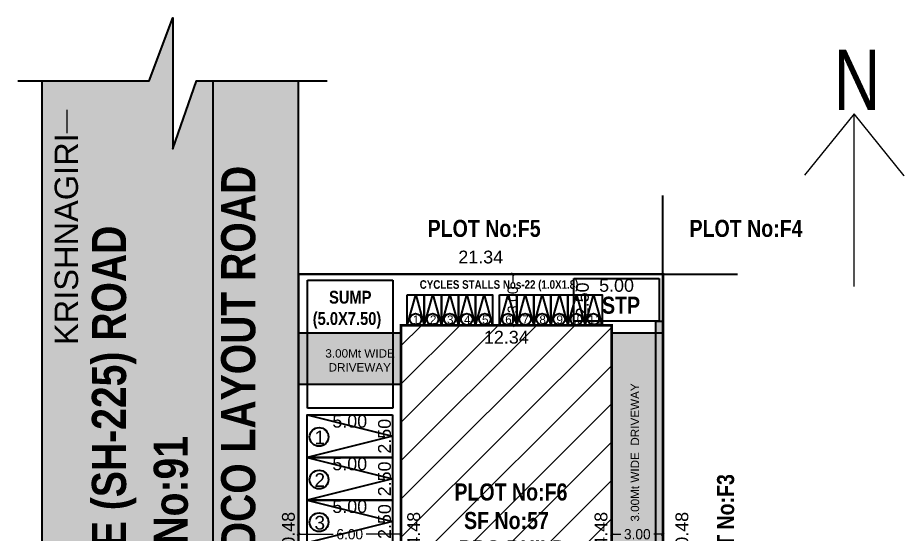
# Model space of a CAD drawing. Header units: metres. Extents: x -1559842 to -1559684, y 41615 to 41715.
# Drawn here: x -1559804.33 to -1559778.38, y 41662.63 to 41677.76 of the extents above; entities that cross this region are included whole.
import ezdxf
from ezdxf import colors
from ezdxf.entities.mleader import LeaderData, LeaderLine
from ezdxf.math import Vec2, Vec3

# ---------------------------------------------------------------- set-up
doc = ezdxf.new("R2010")
doc.units = ezdxf.units.M
doc.header["$LTSCALE"] = 750
doc.header["$MEASUREMENT"] = 0
doc.header["$PDMODE"] = 35
doc.header["$PDSIZE"] = 50
doc.linetypes.add('DASHED2', pattern=[0.375, 0.25, -0.125])
doc.layers.get('0').update_dxf_attribs({"lineweight": 5})
doc.layers.get('Defpoints').update_dxf_attribs({"lineweight": 0})
doc.layers.add('NORTH_DIRECTION', color=7, linetype='Continuous', lineweight=0)
doc.layers.add('wall', color=7, linetype='Continuous', lineweight=30)
doc.styles.get("Standard").update_dxf_attribs({"font": 'arial.ttf'})
doc.styles.add('sunahari', font='framd.ttf', dxfattribs={"height": 0.3})
doc.styles.add('USA TEXT', font='GOTHIC.TTF', dxfattribs={"width": 0.8})
doc.dimstyles.new('CIVIL Mt.', dxfattribs={"dimscale": 0, "dimtxt": 0.2, "dimasz": 0.15, "dimexe": 0.18, "dimexo": 0.0625, "dimgap": 0.1, "dimtad": 0, "dimzin": 0, "dimdsep": 46, "dimtxsty": 'sunahari', "dimblk": 'OBLIQUE', "dimcen": 0.09, "dimse1": 1, "dimse2": 1, "dimclrd": 253, "dimclrt": 4, "dimadec": 0, "dimazin": 0, "dimtfac": 1, "dimtofl": 0, "dimtmove": 1, "dimatfit": 3, "dimfxl": 0, "dimfrac": 2, "dimtolj": 1, "dimtzin": 0, "dimarcsym": 0})
doc.dimstyles.new('SITE PLAN FMB', dxfattribs={"dimtxt": 1, "dimasz": 0.1, "dimexe": 0.1, "dimexo": 0.1, "dimgap": 0.08, "dimtad": 0, "dimzin": 0, "dimdsep": 46, "dimtxsty": 'Standard', "dimblk": 'OBLIQUE', "dimcen": 0.09, "dimse1": 1, "dimse2": 1, "dimsd1": 1, "dimsd2": 1, "dimclrd": 253, "dimclrt": 4, "dimadec": 0, "dimazin": 0, "dimtfac": 1, "dimtofl": 0, "dimtmove": 1, "dimatfit": 3, "dimfxl": 0, "dimfrac": 2, "dimtolj": 1, "dimtzin": 0, "dimarcsym": 0})
pattern_1 = [(228.0127875, (223.0287289890015, 204.0053359666278), (-12.19200000095748, -13.71599999914907), [0.205032864, -20.298290183739]), (184.969741, (222.8915689890015, 203.8529359666278), (18.2879999927643, 1.524000086818753), [0.3518428319999997, -34.83242933611436]), (132.5104471, (222.5410489890015, 203.8224559666278), (15.24000000643649, -16.76399999414757), [0.248088912, -24.56083367646]), (267.273689, (221.9466889890015, 203.4414559666278), (1.524000003191834, 30.47999999983988), [0.3204027119999997, -31.71986245544279]), (292.83365418, (221.9314489890015, 203.1214159666278), (-7.620000000638043, 18.28799999973327), [0.3141802199999997, -31.10388464720638]), (357.2736889999999, (222.0533689890015, 202.8318559666278), (-30.47999999983988, 1.524000003191835), [0.3204027119999997, -31.71986245544279]), (37.69424047, (222.3734089890015, 202.8166159666278), (-19.81199999912153, -15.24000000114025), [0.4237161959999999, -41.9478691885482]), (72.25532837, (222.7086889890015, 203.0756959666278), (10.66800000286757, 33.52799999908731), [0.400031712, -39.603153961143]), (121.42956562, (222.8306089890015, 203.4566959666278), (-12.19200000172987, 19.81199999893561), [0.3214878, -31.82732741922721]), (175.2363583, (222.6629689890015, 203.7310159666278), (16.76399999975971, -1.524000002633553), [0.3670279679999997, -17.98436216999998]), (222.3974378, (222.2972089890015, 203.7614959666278), (-18.28799999941479, -16.76400000063839), [0.4746467520000003, -46.99006350730617]), (138.81407483, (223.4554489890015, 203.4262159666278), (-10.6679999993601, 9.144000000743508), [0.1620027239999999, -16.0383394946064]), (171.4692344, (223.3335289890015, 203.5328959666278), (19.81200000053379, -3.047999996542403), [0.308209188, -30.512783398224]), (225, (223.0287289890015, 203.5786159666278), (-2e-16, -1.524000000000143), [0.215525604, -1.9397358650568]), (203.19859051, (222.9220489890015, 203.7614959666278), (7.620000000207652, 3.047999999465596), [0.1160647919999999, -11.49037342133639]), (291.80140949, (222.8153689890015, 203.7157759666278), (-1.524000000318897, 4.571999999893722), [0.164139372, -8.042851794]), (30.96375653, (222.8763289890015, 203.5633759666278), (4.572000000111827, 3.047999999832673), [0.2665917959999997, -8.619778891745991]), (161.56505118, (223.1049289890015, 203.7005359666278), (3.048000000079548, -1.523999999840252), [0.192772284, -4.626538870096798]), (16.389540334, (221.9314489890015, 203.7157759666278), (15.24000000000009, 4.572000000000144), [0.2700528, -26.7352960035234]), (70.34617594, (222.1905289890015, 203.7919759666278), (-6.096000000557589, -16.76399999980224), [0.226559364, -22.42932940692]), (293.19859051, (223.1049289890015, 204.0053359666278), (-3.047999999467957, 7.62000000021317), [0.2321280599999999, -11.37431015333639]), (343.6104596700001, (223.1963689890015, 203.7919759666278), (-15.24000000031937, 4.571999998933714), [0.2700527999999998, -26.73529600352398]), (339.44395478, (221.9314489890015, 202.7708959666278), (-7.619999999999917, 3.048000000000125), [0.2604211199999997, -12.76064058786359]), (294.7751406, (222.1752889890015, 202.6794559666278), (-7.620000009070157, 16.76399999587635), [0.218203272, -21.602156028432]), (66.80140949, (223.1201689890015, 202.4813359666278), (3.047999999521377, 7.620000000191581), [0.23212806, -11.37431015333639]), (17.35402464, (223.2116089890015, 202.6946959666278), (-19.81199999960581, -6.096000001279478), [0.2554696440000001, -25.29142558812]), (69.44395478, (222.3734089890015, 202.4813359666278), (-3.048000000053076, -7.619999999978777), [0.13021056, -12.8908511478636]), (101.3099324739999, (223.0287289890015, 202.4813359666278), (-1.524000000000238, 6.096000000000223), [0.07770876, -7.693196978715598]), (165.963756532, (223.0134889890015, 202.5575359666278), (4.571999999999706, -1.523999999999918), [0.31418022, -5.9694327534414]), (186.00900596, (222.7086889890015, 202.6337359666278), (15.23999999991922, 1.524000000797609), [0.2911601999999997, -28.82481891800218]), (303.69006753, (222.8763289890015, 203.4262159666278), (-1.524000000211781, 3.047999999894222), [0.219794328, -5.275065815807999]), (353.15722659, (222.9982489890015, 203.2433359666278), (25.90800000015941, -3.047999998643636), [0.383734056, -37.9896054390186]), (60.9453959, (223.3792489890015, 203.1976159666278), (-6.096000000167813, -10.66799999990415), [0.156904944, -15.533635390866]), (90, (223.4554489890015, 203.3347759666278), (-1.523999999999999, 1.523999999999999), [0.09144, -1.432559999999999]), (120.25643716, (222.6782089890015, 202.6794559666278), (6.095999999254298, -10.66800000042587), [0.211720176, -20.96036446392]), (48.01278749999999, (222.5715289890015, 202.8623359666278), (12.1920000010052, 13.71599999910612), [0.410065728, -20.093257319739]), (0, (222.8458489890015, 203.1671359666278), (1.523999999999999, 1.523999999999999), [0.39624, -1.127759999999998]), (325.3048465, (223.2420889890015, 203.1671359666278), (15.24000000577292, -10.66799999175274), [0.240965736, -23.855590034484]), (254.0546040999999, (223.4402089890015, 203.0299759666278), (-1.523999999893534, -6.096000000026847), [0.2218974479999999, -10.8729900232632]), (207.64597536, (223.3792489890015, 202.8166159666278), (-28.95600000106401, -15.23999999797845), [0.3612870599999997, -35.76747865376276]), (175.42607874, (223.0592089890015, 202.6489759666278), (-19.8119999999993, 1.523999999999686), [0.3822176759999999, -37.839507873744])]

# ---------------------------------------------------------------- blocks, each defined once
blk = doc.blocks.new('*D358')
at = {"layer": 'Defpoints', "color": 0}
for p in [(-69.30305231379339, -281.100262969055), (-90.63905231379343, -282.1022542698277), (-69.30305231379339, -282.1022542698277)]:
    blk.add_point(p, dxfattribs=at)
at = {"color": 7, "lineweight": 25, "insert": (-79.97105231379341, -281.100262969055), "char_height": 0.75, "attachment_point": 5}
blk.add_mtext('\\A1;21.34', dxfattribs=at)
blk = doc.blocks.new('_Oblique')
at = {"color": 0, "linetype": 'ByBlock', "lineweight": -2}
blk.add_line((-0.5, -0.5), (0.5, 0.5), dxfattribs=at)
blk = doc.blocks.new('*D359')
at = {"layer": 'Defpoints', "color": 0}
for p in [(-69.30305231379339, -282.1022542698277), (-69.30305231379339, -312.5822542698277), (-68.18748601391928, -312.5822542698277)]:
    blk.add_point(p, dxfattribs=at)
at = {"color": 7, "lineweight": 25, "insert": (-68.18748601391923, -297.3422542698277), "char_height": 0.75, "attachment_point": 5, "rotation": 90}
blk.add_mtext('\\A1;30.48', dxfattribs=at)
blk = doc.blocks.new('*D360')
at = {"layer": 'Defpoints', "color": 0}
for p in [(-90.63905231379343, -312.5822542698277), (-69.30305231379339, -312.5822542698277), (-90.63905231379343, -313.2981135446144)]:
    blk.add_point(p, dxfattribs=at)
at = {"color": 7, "lineweight": 25, "insert": (-79.97105231379341, -313.2981135446144), "char_height": 0.75, "attachment_point": 5}
blk.add_mtext('\\A1;21.34', dxfattribs=at)
blk = doc.blocks.new('*D361')
at = {"layer": 'Defpoints', "color": 0}
for p in [(-90.63905231379343, -282.1022542698277), (-91.22441782086537, -312.5822542698277), (-90.63905231379343, -312.5822542698277)]:
    blk.add_point(p, dxfattribs=at)
at = {"color": 7, "lineweight": 25, "insert": (-91.22441782086528, -297.3422542698277), "char_height": 0.75, "attachment_point": 5, "rotation": 90}
blk.add_mtext('\\A1;30.48', dxfattribs=at)
blk = doc.blocks.new('*D362')
at = {"layer": 'Defpoints', "color": 0}
for p in [(-84.63905231379337, -285.1022542698277), (-72.3030523137934, -285.1022542698277), (-84.63905231379337, -285.7998367114942)]:
    blk.add_point(p, dxfattribs=at)
at = {"color": 7, "lineweight": 25, "insert": (-78.4710523137934, -285.7998367114942), "char_height": 0.75, "attachment_point": 5}
blk.add_mtext('\\A1;12.34', dxfattribs=at)
blk = doc.blocks.new('*D363')
at = {"layer": 'Defpoints', "color": 0}
for p in [(-84.63905231379337, -285.1022542698277), (-84.63905231379337, -309.5822542698277), (-83.89001230805127, -309.5822542698277)]:
    blk.add_point(p, dxfattribs=at)
at = {"color": 7, "lineweight": 25, "insert": (-83.89001230805121, -297.3422542698277), "char_height": 0.75, "attachment_point": 5, "rotation": 90}
blk.add_mtext('\\A1;24.48', dxfattribs=at)
blk = doc.blocks.new('*D364')
at = {"layer": 'Defpoints', "color": 0}
for p in [(-84.63905231379337, -308.8303133777459), (-84.63905231379337, -309.5822542698277), (-72.3030523137934, -309.5822542698277)]:
    blk.add_point(p, dxfattribs=at)
at = {"color": 7, "lineweight": 25, "insert": (-78.4710523137934, -308.8303133777459), "char_height": 0.75, "attachment_point": 5}
blk.add_mtext('\\A1;12.34', dxfattribs=at)
blk = doc.blocks.new('*D365')
at = {"layer": 'Defpoints', "color": 0}
for p in [(-72.92562310754704, -285.1022542698277), (-72.3030523137934, -285.1022542698277), (-72.3030523137934, -309.5822542698277)]:
    blk.add_point(p, dxfattribs=at)
at = {"color": 7, "lineweight": 25, "insert": (-72.925623107547, -297.3422542698277), "char_height": 0.75, "attachment_point": 5, "rotation": 90}
blk.add_mtext('\\A1;24.48', dxfattribs=at)
blk = doc.blocks.new('*D366')
at = {"layer": 'Defpoints', "color": 0, "ltscale": 0.25}
for p in [(-78.09279538825068, -282.1022542698277), (-78.09279538825068, -282.1022542698277), (-78.09279538825068, -285.1022542698277)]:
    blk.add_point(p, dxfattribs=at)
at = {"layer": 'wall', "color": 253, "lineweight": -2, "ltscale": 0.25}
for p, q in [((-78.09279538825068, -282.1022542698277), (-78.09279538825068, -282.6290674566409)), ((-78.09279538825068, -285.1022542698277), (-78.09279538825068, -284.5754410830145))]:
    blk.add_line(p, q, dxfattribs=at)
at = {"layer": 'wall', "color": 253, "lineweight": -2, "ltscale": 0.25, "xscale": 0.15, "yscale": 0.15, "zscale": 0.15}
for p, rotation in [((-78.09279538825068, -282.1022542698277), 90), ((-78.09279538825068, -285.1022542698277), 270)]:
    blk.add_blockref('_Oblique', p, dxfattribs=dict(at, rotation=rotation))
at = {"layer": 'wall', "color": 7, "ltscale": 0.25, "insert": (-78.09279538825065, -283.6022542698277), "char_height": 0.6, "attachment_point": 5, "rotation": 90, "style": 'sunahari'}
blk.add_mtext('\\A1;{\\C1;3.00}', dxfattribs=at)
blk = doc.blocks.new('*D367')
at = {"layer": 'Defpoints', "color": 0, "ltscale": 0.25}
for p in [(-78.4710523137934, -309.5822542698277), (-78.4710523137934, -312.5822542698277), (-78.4710523137934, -312.5822542698277)]:
    blk.add_point(p, dxfattribs=at)
at = {"layer": 'wall', "color": 253, "lineweight": -2, "ltscale": 0.25}
for p, q in [((-78.4710523137934, -309.5822542698277), (-78.4710523137934, -310.1090674566409)), ((-78.4710523137934, -312.5822542698277), (-78.4710523137934, -312.0554410830146))]:
    blk.add_line(p, q, dxfattribs=at)
at = {"layer": 'wall', "color": 253, "lineweight": -2, "ltscale": 0.25, "xscale": 0.15, "yscale": 0.15, "zscale": 0.15}
for p, rotation in [((-78.4710523137934, -309.5822542698277), 90), ((-78.4710523137934, -312.5822542698277), 270)]:
    blk.add_blockref('_Oblique', p, dxfattribs=dict(at, rotation=rotation))
at = {"layer": 'wall', "color": 7, "ltscale": 0.25, "insert": (-78.47105231379335, -311.0822542698277), "char_height": 0.6, "attachment_point": 5, "rotation": 90, "style": 'sunahari'}
blk.add_mtext('\\A1;{\\C1;3.00}', dxfattribs=at)
blk = doc.blocks.new('*D368')
at = {"layer": 'Defpoints', "color": 0, "ltscale": 0.25}
for p in [(-72.3030523137934, -297.3422542698277), (-69.30305231379339, -297.3422542698277), (-69.30305231379339, -297.3422542698277)]:
    blk.add_point(p, dxfattribs=at)
at = {"layer": 'wall', "color": 253, "lineweight": -2, "ltscale": 0.25}
for p, q in [((-72.3030523137934, -297.3422542698277), (-71.7762391269802, -297.3422542698277)), ((-69.30305231379339, -297.3422542698277), (-69.82986550060657, -297.3422542698277))]:
    blk.add_line(p, q, dxfattribs=at)
at = {"layer": 'wall', "color": 253, "lineweight": -2, "ltscale": 0.25, "xscale": 0.15, "yscale": 0.15, "zscale": 0.15, "rotation": 180}
blk.add_blockref('_Oblique', (-72.3030523137934, -297.3422542698277), dxfattribs=at)
at = {"layer": 'wall', "color": 253, "lineweight": -2, "ltscale": 0.25, "xscale": 0.15, "yscale": 0.15, "zscale": 0.15}
blk.add_blockref('_Oblique', (-69.30305231379339, -297.3422542698277), dxfattribs=at)
at = {"layer": 'wall', "color": 7, "ltscale": 0.25, "insert": (-70.8030523137934, -297.3422542698277), "char_height": 0.6, "attachment_point": 5, "style": 'sunahari'}
blk.add_mtext('\\A1;{\\C1;3.00}', dxfattribs=at)
blk = doc.blocks.new('*D369')
at = {"layer": 'Defpoints', "color": 0, "ltscale": 0.25}
for p in [(-90.63905231379343, -297.3422542698277), (-90.63905231379343, -297.3422542698277), (-84.63905231379337, -297.3422542698277)]:
    blk.add_point(p, dxfattribs=at)
at = {"layer": 'wall', "color": 253, "lineweight": -2, "ltscale": 0.25}
for p, q in [((-90.63905231379343, -297.3422542698277), (-88.60586550060655, -297.3422542698277)), ((-84.63905231379337, -297.3422542698277), (-86.67223912698022, -297.3422542698277))]:
    blk.add_line(p, q, dxfattribs=at)
at = {"layer": 'wall', "color": 253, "lineweight": -2, "ltscale": 0.25, "xscale": 0.15, "yscale": 0.15, "zscale": 0.15, "rotation": 180}
blk.add_blockref('_Oblique', (-90.63905231379343, -297.3422542698277), dxfattribs=at)
at = {"layer": 'wall', "color": 253, "lineweight": -2, "ltscale": 0.25, "xscale": 0.15, "yscale": 0.15, "zscale": 0.15}
blk.add_blockref('_Oblique', (-84.63905231379337, -297.3422542698277), dxfattribs=at)
at = {"layer": 'wall', "color": 7, "ltscale": 0.25, "insert": (-87.63905231379337, -297.3422542698277), "char_height": 0.6, "attachment_point": 5, "style": 'sunahari'}
blk.add_mtext('\\A1;{\\C1;6.00}', dxfattribs=at)
blk = doc.blocks.new('*D370')
at = {"layer": 'Defpoints', "color": 0}
for p in [(-74.51953869915731, -282.3541657045884), (-74.51953869915731, -284.8541657045883), (-74.01481120091229, -284.8541657045883)]:
    blk.add_point(p, dxfattribs=at)
at = {"color": 7, "lineweight": 25, "insert": (-74.01481120091223, -283.6041657045884), "char_height": 0.75, "attachment_point": 5, "rotation": 90}
blk.add_mtext('\\A1;2.50', dxfattribs=at)
blk = doc.blocks.new('*D371')
at = {"layer": 'Defpoints', "color": 0}
for p in [(-74.51953869915731, -282.3541657045884), (-69.51953869915735, -282.3541657045884), (-69.51953869915735, -282.7617988972012)]:
    blk.add_point(p, dxfattribs=at)
at = {"color": 7, "lineweight": 25, "insert": (-72.01953869915731, -282.7617988972012), "char_height": 0.75, "attachment_point": 5}
blk.add_mtext('\\A1;5.00', dxfattribs=at)
blk = doc.blocks.new('*D372')
at = {"layer": 'Defpoints', "color": 0}
for p in [(-90.63905231379343, -307.5822542698277), (-85.6390523137934, -307.5822542698277), (-90.63905231379343, -308.1156680991933)]:
    blk.add_point(p, dxfattribs=at)
at = {"color": 7, "lineweight": 25, "insert": (-88.12744800381857, -307.9885130246443), "char_height": 0.75, "attachment_point": 5}
blk.add_mtext('\\A1;{\\H0.66667x;5.00}', dxfattribs=at)
blk = doc.blocks.new('*D373')
at = {"layer": 'Defpoints', "color": 0}
for p in [(-85.6390523137934, -307.5822542698277), (-86.08813490008707, -312.5822542698277), (-85.6390523137934, -312.5822542698277)]:
    blk.add_point(p, dxfattribs=at)
at = {"color": 7, "lineweight": 25, "insert": (-86.03136279414332, -310.0919125747399), "char_height": 0.75, "attachment_point": 5, "rotation": 90}
blk.add_mtext('\\A1;{\\H0.66667x;5.00}', dxfattribs=at)
blk = doc.blocks.new('*D374')
at = {"layer": 'Defpoints', "color": 0}
for p in [(-71.80305231379339, -310.0822542698277), (-69.30305231379339, -310.0822542698277), (-69.30305231379339, -310.4254977065644)]:
    blk.add_point(p, dxfattribs=at)
at = {"color": 7, "lineweight": 25, "insert": (-70.50675799391398, -310.3159115328328), "char_height": 0.75, "attachment_point": 5}
blk.add_mtext('\\A1;{\\H0.46667x;2.50}', dxfattribs=at)
blk = doc.blocks.new('*D375')
at = {"layer": 'Defpoints', "color": 0}
for p in [(-71.80305231379339, -310.0822542698277), (-71.43758302107334, -310.0822542698277), (-71.80305231379339, -312.5822542698277)]:
    blk.add_point(p, dxfattribs=at)
at = {"color": 7, "lineweight": 25, "insert": (-71.5285034925638, -311.3069222073188), "char_height": 0.75, "attachment_point": 5, "rotation": 90}
blk.add_mtext('\\A1;{\\H0.46667x;2.50}', dxfattribs=at)
blk = doc.blocks.new('*D382')
at = {"layer": 'Defpoints', "color": 0}
for p in [(-90.13905231379341, -290.3466562865045), (-85.13905231379337, -290.3466562865045), (-90.13905231379341, -290.7199914243591)]:
    blk.add_point(p, dxfattribs=at)
at = {"color": 7, "lineweight": 25, "insert": (-87.63905231379337, -290.7199914243591), "char_height": 0.75, "attachment_point": 5}
blk.add_mtext('\\A1;5.00', dxfattribs=at)
blk = doc.blocks.new('*D383')
at = {"layer": 'Defpoints', "color": 0}
for p in [(-85.6009229875282, -290.3466562865045), (-85.13905231379337, -290.3466562865045), (-85.13905231379337, -292.8466562865045)]:
    blk.add_point(p, dxfattribs=at)
at = {"color": 7, "lineweight": 25, "insert": (-85.60092298752815, -291.5966562865045), "char_height": 0.75, "attachment_point": 5, "rotation": 90}
blk.add_mtext('\\A1;2.50', dxfattribs=at)
blk = doc.blocks.new('*D384')
at = {"layer": 'Defpoints', "color": 0}
for p in [(-90.13905231379341, -292.8466562865045), (-90.13905231379341, -293.2199914243591), (-85.13905231379337, -292.8466562865045)]:
    blk.add_point(p, dxfattribs=at)
at = {"color": 7, "lineweight": 25, "insert": (-87.63905231379337, -293.2199914243591), "char_height": 0.75, "attachment_point": 5}
blk.add_mtext('\\A1;5.00', dxfattribs=at)
blk = doc.blocks.new('*D385')
at = {"layer": 'Defpoints', "color": 0}
for p in [(-85.6009229875282, -292.8466562865045), (-85.13905231379337, -292.8466562865045), (-85.13905231379337, -295.3466562865045)]:
    blk.add_point(p, dxfattribs=at)
at = {"color": 7, "lineweight": 25, "insert": (-85.60092298752815, -294.0966562865045), "char_height": 0.75, "attachment_point": 5, "rotation": 90}
blk.add_mtext('\\A1;2.50', dxfattribs=at)
blk = doc.blocks.new('*D376')
at = {"layer": 'Defpoints', "color": 0}
for p in [(-90.13905231379341, -295.3466562865045), (-90.13905231379341, -295.7199914243592), (-85.13905231379337, -295.3466562865045)]:
    blk.add_point(p, dxfattribs=at)
at = {"color": 7, "lineweight": 25, "insert": (-87.63905231379337, -295.7199914243592), "char_height": 0.75, "attachment_point": 5}
blk.add_mtext('\\A1;5.00', dxfattribs=at)
blk = doc.blocks.new('*D377')
at = {"layer": 'Defpoints', "color": 0}
for p in [(-85.6009229875282, -295.3466562865045), (-85.13905231379337, -295.3466562865045), (-85.13905231379337, -297.8466562865045)]:
    blk.add_point(p, dxfattribs=at)
at = {"color": 7, "lineweight": 25, "insert": (-85.60092298752815, -296.5966562865045), "char_height": 0.75, "attachment_point": 5, "rotation": 90}
blk.add_mtext('\\A1;2.50', dxfattribs=at)
blk = doc.blocks.new('*D378')
at = {"layer": 'Defpoints', "color": 0}
for p in [(-90.13905231379341, -297.8466562865045), (-85.13905231379337, -297.8466562865045), (-90.13905231379341, -298.2199914243592)]:
    blk.add_point(p, dxfattribs=at)
at = {"color": 7, "lineweight": 25, "insert": (-87.63905231379337, -298.2199914243592), "char_height": 0.75, "attachment_point": 5}
blk.add_mtext('\\A1;5.00', dxfattribs=at)
blk = doc.blocks.new('*D379')
at = {"layer": 'Defpoints', "color": 0}
for p in [(-85.6009229875282, -297.8466562865045), (-85.13905231379337, -297.8466562865045), (-85.13905231379337, -300.3466562865045)]:
    blk.add_point(p, dxfattribs=at)
at = {"color": 7, "lineweight": 25, "insert": (-85.60092298752815, -299.0966562865045), "char_height": 0.75, "attachment_point": 5, "rotation": 90}
blk.add_mtext('\\A1;2.50', dxfattribs=at)
blk = doc.blocks.new('*D380')
at = {"layer": 'Defpoints', "color": 0}
for p in [(-90.13905231379341, -300.3466562865045), (-85.13905231379337, -300.3466562865045), (-90.13905231379341, -300.7199914243591)]:
    blk.add_point(p, dxfattribs=at)
at = {"color": 7, "lineweight": 25, "insert": (-87.63905231379337, -300.7199914243591), "char_height": 0.75, "attachment_point": 5}
blk.add_mtext('\\A1;5.00', dxfattribs=at)
blk = doc.blocks.new('*D381')
at = {"layer": 'Defpoints', "color": 0}
for p in [(-85.6009229875282, -300.3466562865045), (-85.13905231379337, -300.3466562865045), (-85.13905231379337, -302.8466562865045)]:
    blk.add_point(p, dxfattribs=at)
at = {"color": 7, "lineweight": 25, "insert": (-85.60092298752815, -301.5966562865045), "char_height": 0.75, "attachment_point": 5, "rotation": 90}
blk.add_mtext('\\A1;2.50', dxfattribs=at)
blk = doc.blocks.new('A$C7AE71C14')
h = blk.add_hatch(color=51)
h.dxf.hatch_style = 1
h.paths.add_polyline_path([(16.43661757797827, 56.83433704161096), (10.46603148896704, 56.83433704161096), (9.079186136894831, 52.86740225059707), (9.079186136894831, 60.54266823524732), (7.688444261867742, 56.84324865493522), (1.436617577978265, 56.84324865493522), (1.436617577978265, 3.699419756936208), (7.688444261867742, 3.699419756936208), (9.079186136894831, 1.766240985e-07), (9.079186136894831, 7.67526616127435), (10.46603148896704, 3.708331370260451), (16.43661757797827, 3.708331370260451)])
h = blk.add_hatch()
h.set_pattern_fill('GRAVEL', color=141, scale=0.06)
h.set_pattern_definition(pattern_1)
h.paths.add_polyline_path([(21.43661757797827, 15.44566376009681), (21.43661757797827, 15.0313342059357), (35.27261757797828, 15.0313342059357), (35.27261757797828, 15.44566376009681)])
h.paths.add_polyline_path([(23.97583615514901, 28.96467836177976), (23.97583615514901, 31.57604199814341), (22.40521927203213, 31.57604199814341), (22.40521927203213, 28.96467836177976)], flags=9)
h.paths.add_polyline_path([(27.28383835719907, 17.99309652658894), (29.89520199356272, 17.99309652658894), (29.89520199356272, 19.56371340970588), (27.28383835719907, 19.56371340970588)], flags=9)
h.paths.add_polyline_path([(34.94022535565324, 28.96467836177982), (34.94022535565324, 31.57604199814347), (33.36960847253636, 31.57604199814347), (33.36960847253636, 28.96467836177982)], flags=9)
h.paths.add_polyline_path([(29.24560658896732, 15.48572981033123), (29.24560658896732, 17.58616937077085), (27.92494724830798, 17.58616937077085), (27.92494724830798, 15.48572981033123)], flags=9)
h.paths.add_polyline_path([(33.89435797583934, 42.60531448177753), (36.48851381999518, 42.60531448177753), (36.48851381999518, 44.70076902723213), (33.89435797583934, 44.70076902723213)], flags=9)
h.paths.add_polyline_path([(20.64607106407249, 39.46476949756629), (20.64607106407249, 43.21736690016371), (18.55061651861794, 43.21736690016371), (18.55061651861794, 39.46476949756629)], flags=9)
h.paths.add_polyline_path([(25.2294753398912, 31.66103289386786), (31.96324157365743, 31.66103289386786), (31.96324157365743, 33.75648743932243), (25.2294753398912, 33.75648743932243)], flags=9)
h.paths.add_polyline_path([(25.47127828804406, 26.60833782863028), (31.88881075557655, 26.60833782863028), (31.88881075557655, 32.08517765547015), (25.47127828804406, 32.08517765547015)], flags=9)
at = {"ltscale": 0.25}
h = blk.add_hatch(dxfattribs=at)
h.set_pattern_fill('ANSI31', color=0, scale=0.5, angle=180)
h.set_pattern_definition([(225, (127.1157414087439, 196.3796861641833), (1.122532015133643, -1.122532015133643), [])])
h.paths.add_polyline_path([(34.77261757797825, 42.5113342059357), (22.4366175779783, 42.5113342059357), (22.4366175779783, 18.03133420593571), (34.77261757797825, 18.03133420593571)])
h.paths.add_polyline_path([(27.07443340335337, 41.03586977245477), (30.07136382627288, 41.03586977245477), (30.07136382627288, 42.58140183248205), (27.07443340335337, 42.58140183248205)], flags=9)
h.paths.add_polyline_path([(23.96379537362489, 28.78054293717719), (23.96379537362489, 31.7774733600967), (22.4182633135976, 31.7774733600967), (22.4182633135976, 28.78054293717719)], flags=9)
h.paths.add_polyline_path([(27.07443340335337, 18.00539310620303), (30.07136382627288, 18.00539310620303), (30.07136382627288, 19.55092516623032), (27.07443340335337, 19.55092516623032)], flags=9)
h.paths.add_polyline_path([(34.9281845741291, 28.78054293717719), (34.9281845741291, 31.7774733600967), (33.38265251410181, 31.7774733600967), (33.38265251410181, 28.78054293717719)], flags=9)
h.paths.add_polyline_path([(25.2294753398912, 31.66103289386785), (31.96324157365743, 31.66103289386785), (31.96324157365743, 33.75648743932239), (25.2294753398912, 33.75648743932239)], flags=24)
h.paths.add_polyline_path([(25.47127828804407, 26.60833782863029), (31.88881075557654, 26.60833782863029), (31.88881075557654, 32.08517765547011), (25.47127828804407, 32.08517765547011)], flags=24)
h = blk.add_hatch()
h.set_pattern_fill('GRAVEL', color=141, scale=0.06)
h.set_pattern_definition(pattern_1)
h.paths.add_polyline_path([(37.77261757797828, 42.75629653048276), (37.35828802381718, 42.75629653048276), (37.35828802381718, 17.52820796524344), (37.77261757797828, 17.52820796524344)])
h = blk.add_hatch(color=33)
h.dxf.hatch_style = 1
h.paths.add_polyline_path([(22.4366175779783, 42.05133420593567), (16.43661757797827, 42.05133420593567), (16.43661757797827, 39.05133420593569), (22.4366175779783, 39.05133420593569)])
h = blk.add_hatch(color=33)
h.dxf.hatch_style = 1
h.paths.add_polyline_path([(37.77261757797828, 42.05133420593567), (34.77261757797825, 42.05133420593567), (34.77261757797825, 21.49133420593569), (37.77261757797828, 21.49133420593569)])
h = blk.add_hatch(color=33)
h.dxf.hatch_style = 1
h.paths.add_polyline_path([(22.4366175779783, 24.49133420593569), (16.43661757797827, 24.49133420593569), (16.43661757797827, 21.49133420593569), (22.4366175779783, 21.49133420593569)])
at = {"color": 3, "ltscale": 0.2, "const_width": 0.15}
blk.add_lwpolyline([(16.43661757797827, 45.5113342059357), (37.77261757797828, 45.5113342059357), (37.77261757797828, 15.0313342059357), (16.43661757797827, 15.0313342059357)], close=True, dxfattribs=at)
at = {"color": 1, "const_width": 0.15}
blk.add_lwpolyline([(22.4366175779783, 42.5113342059357), (34.77261757797825, 42.5113342059357), (34.77261757797825, 18.03133420593571), (22.4366175779783, 18.03133420593571)], close=True, dxfattribs=at)
at = {"layer": 'wall', "color": 7, "ltscale": 0.25}
for p, q in [((1.436617577978265, 3.699419756936208), (1.436617577978265, 56.84324865493522)), ((16.43661757797827, 3.708331370260451), (16.43661757797827, 56.83433704161096)), ((37.35828802381718, 17.5313342059357), (37.35828802381718, 42.75942277117502)), ((37.35828802381718, 42.75942277117502), (37.77261757797828, 42.75942277117502)), ((22.4366175779783, 42.05133420593567), (16.43661757797827, 42.05133420593567)), ((37.77261757797828, 42.05133420593567), (34.77261757797825, 42.05133420593567)), ((22.4366175779783, 39.05133420593569), (16.43661757797827, 39.05133420593569)), ((22.4366175779783, 24.49133420593569), (16.43661757797827, 24.49133420593569)), ((22.4366175779783, 21.49133420593569), (16.43661757797827, 21.49133420593569)), ((37.77261757797828, 21.49133420593569), (34.77261757797825, 21.49133420593569)), ((21.43661757797827, 15.44566376009681), (35.27261757797828, 15.44566376009681))]:
    blk.add_line(p, q, dxfattribs=at)
at = {"layer": 'wall', "color": 7, "linetype": 'DASHED2', "ltscale": 2}
blk.add_line((11.43661757797826, 3.708331370260451), (11.43661757797826, 56.83433704161096), dxfattribs=at)
at = {"layer": 'wall', "color": 7, "linetype": 'DASHED2'}
for p, q in [((37.77261757797828, 45.5113342059357), (37.77261757797828, 50.13130384435743)), ((37.77261757797828, 45.5113342059357), (42.14420132123211, 45.5113342059357)), ((37.77261757797831, 10.55575684362367), (37.77261757797828, 15.0313342059357)), ((37.77261757797828, 15.0313342059357), (42.36914650275259, 15.03133420593565))]:
    blk.add_line(p, q, dxfattribs=at)
at = {"layer": 'wall', "color": 7, "linetype": 'DASHED2', "ltscale": 0.25}
for p, q in [((22.80145767723102, 42.5113342059357), (23.30145767723101, 44.31133420593574)), ((23.30145767723101, 44.31133420593574), (23.80145767723101, 42.5113342059357)), ((23.80145767723101, 42.5113342059357), (24.30145767723101, 44.31133420593574)), ((24.30145767723101, 44.31133420593574), (24.80145767723101, 42.5113342059357)), ((24.80145767723101, 42.5113342059357), (25.30145767723102, 44.31133420593574)), ((25.30145767723102, 44.31133420593574), (25.80145767723101, 42.5113342059357)), ((25.80145767723101, 42.5113342059357), (26.30145767723102, 44.31133420593574)), ((26.30145767723102, 44.31133420593574), (26.80145767723101, 42.5113342059357)), ((26.80145767723101, 42.5113342059357), (27.30145767723101, 44.31133420593574)), ((27.30145767723101, 44.31133420593574), (27.80145767723102, 42.5113342059357)), ((28.21127226776784, 42.5113342059357), (28.71127226776784, 44.31133420593574)), ((28.71127226776784, 44.31133420593574), (29.21127226776784, 42.5113342059357)), ((29.21127226776784, 42.5113342059357), (29.71127226776784, 44.31133420593574)), ((29.71127226776784, 44.31133420593574), (30.21127226776784, 42.5113342059357)), ((30.21127226776784, 42.5113342059357), (30.71127226776784, 44.31133420593574)), ((30.71127226776784, 44.31133420593574), (31.21127226776784, 42.5113342059357)), ((31.21127226776784, 42.5113342059357), (31.71127226776784, 44.31133420593574)), ((31.71127226776784, 44.31133420593574), (32.21127226776784, 42.5113342059357)), ((32.21127226776784, 42.5113342059357), (32.71127226776784, 44.31133420593574)), ((32.71127226776784, 44.31133420593574), (33.21127226776784, 42.5113342059357)), ((33.21127226776784, 42.5113342059357), (33.71127226776784, 44.31133420593574)), ((33.71127226776784, 44.31133420593574), (34.21127226776784, 42.5113342059357))]:
    blk.add_line(p, q, dxfattribs=at)
at = {"layer": 'wall', "color": 7, "linetype": 'DASHED2', "ltscale": 0.75}
for p, q in [((16.93661757797826, 37.26693218925897), (21.93661757797827, 36.01693218925897)), ((21.93661757797827, 36.01693218925897), (16.93661757797826, 34.76693218925897)), ((16.93661757797826, 34.76693218925897), (21.93661757797827, 33.51693218925897)), ((21.93661757797827, 33.51693218925897), (16.93661757797826, 32.26693218925897)), ((16.93661757797826, 32.26693218925897), (21.93661757797827, 31.01693218925897)), ((21.93661757797827, 31.01693218925897), (16.93661757797826, 29.76693218925897)), ((16.93661757797826, 29.76693218925897), (21.93661757797827, 28.51693218925897)), ((21.93661757797827, 28.51693218925897), (16.93661757797826, 27.26693218925897)), ((16.93661757797826, 27.26693218925897), (21.93661757797827, 26.01693218925897)), ((21.93661757797827, 26.01693218925897), (16.93661757797826, 24.76693218925897))]:
    blk.add_line(p, q, dxfattribs=at)
at = {"layer": 'wall', "color": 7, "ltscale": 0.25}
for points in [[(-3.66597135e-08, 56.84324865493522), (7.688444261867742, 56.84324865493522), (9.079186136894831, 60.54266823524732), (9.079186136894831, 52.86740225059707), (10.46603148896704, 56.83433704161096), (18.11326482425247, 56.83433704161096)], [(-3.66597135e-08, 3.699419756936208), (7.688444261867742, 3.699419756936208), (9.079186136894831, 1.766240985e-07), (9.079186136894831, 7.67526616127435), (10.46603148896704, 3.708331370260451), (18.11326482425247, 3.708331370260451)]]:
    blk.add_lwpolyline(points, dxfattribs=at)
at = {"layer": 'wall', "color": 7, "linetype": 'DASHED2'}
for points in [[(21.96260543679011, 45.15463747377491), (21.96260543679011, 37.65463747377493), (16.96260543679011, 37.65463747377493), (16.96260543679011, 45.15463747377491)], [(37.55613119261432, 45.25942277117502), (37.55613119261432, 42.75942277117502), (32.55613119261432, 42.75942277117502), (32.55613119261432, 45.25942277117502)]]:
    blk.add_lwpolyline(points, close=True, dxfattribs=at)
at = {"layer": 'wall', "color": 7, "ltscale": 0.25}
for points in [[(22.80145767723102, 44.31133420593574), (23.80145767723101, 44.31133420593574), (23.80145767723101, 42.5113342059357), (22.80145767723102, 42.5113342059357)], [(23.80145767723101, 44.31133420593574), (24.80145767723101, 44.31133420593574), (24.80145767723101, 42.5113342059357), (23.80145767723101, 42.5113342059357)], [(24.80145767723101, 44.31133420593574), (25.80145767723101, 44.31133420593574), (25.80145767723101, 42.5113342059357), (24.80145767723101, 42.5113342059357)], [(25.80145767723101, 44.31133420593574), (26.80145767723101, 44.31133420593574), (26.80145767723101, 42.5113342059357), (25.80145767723101, 42.5113342059357)], [(26.80145767723101, 44.31133420593574), (27.80145767723102, 44.31133420593574), (27.80145767723102, 42.5113342059357), (26.80145767723101, 42.5113342059357)], [(28.21127226776784, 44.31133420593574), (29.21127226776784, 44.31133420593574), (29.21127226776784, 42.5113342059357), (28.21127226776784, 42.5113342059357)], [(29.21127226776784, 44.31133420593574), (30.21127226776784, 44.31133420593574), (30.21127226776784, 42.5113342059357), (29.21127226776784, 42.5113342059357)], [(30.21127226776784, 44.31133420593574), (31.21127226776784, 44.31133420593574), (31.21127226776784, 42.5113342059357), (30.21127226776784, 42.5113342059357)], [(31.21127226776784, 44.31133420593574), (32.21127226776784, 44.31133420593574), (32.21127226776784, 42.5113342059357), (31.21127226776784, 42.5113342059357)], [(32.21127226776784, 44.31133420593574), (33.21127226776784, 44.31133420593574), (33.21127226776784, 42.5113342059357), (32.21127226776784, 42.5113342059357)], [(33.21127226776784, 44.31133420593574), (34.21127226776784, 44.31133420593574), (34.21127226776784, 42.5113342059357), (33.21127226776784, 42.5113342059357)], [(21.93661757797827, 37.26693218925897), (21.93661757797827, 34.76693218925897), (16.93661757797826, 34.76693218925897), (16.93661757797826, 37.26693218925897)], [(21.93661757797827, 34.76693218925897), (21.93661757797827, 32.26693218925897), (16.93661757797826, 32.26693218925897), (16.93661757797826, 34.76693218925897)], [(21.93661757797827, 32.26693218925897), (21.93661757797827, 29.76693218925897), (16.93661757797826, 29.76693218925897), (16.93661757797826, 32.26693218925897)], [(21.93661757797827, 29.76693218925897), (21.93661757797827, 27.26693218925897), (16.93661757797826, 27.26693218925897), (16.93661757797826, 29.76693218925897)], [(21.93661757797827, 27.26693218925897), (21.93661757797827, 24.76693218925897), (16.93661757797826, 24.76693218925897), (16.93661757797826, 27.26693218925897)], [(16.43661757797827, 20.03133420593571), (21.43661757797827, 20.03133420593571), (21.43661757797827, 15.0313342059357), (16.43661757797827, 15.0313342059357)], [(35.27261757797828, 17.5313342059357), (37.77261757797828, 17.5313342059357), (37.77261757797828, 15.0313342059357), (35.27261757797828, 15.0313342059357)]]:
    blk.add_lwpolyline(points, close=True, dxfattribs=at)
for centre, radius in [((23.29378995222564, 42.86958315879497), 0.3368945812169554), ((24.29378995222564, 42.86958315879497), 0.3368945812169554), ((25.29378995222564, 42.86958315879497), 0.3368945812169554), ((26.29378995222564, 42.86958315879497), 0.3368945812169554), ((27.34546274509452, 42.86958315879497), 0.3368945812169554), ((28.70360454276246, 42.86958315879497), 0.3368945812169554), ((29.70360454276246, 42.86958315879497), 0.3368945812169554), ((30.70360454276246, 42.86958315879497), 0.3368945812169554), ((31.70360454276246, 42.86958315879497), 0.3368945812169554), ((32.70360454276246, 42.86958315879497), 0.3368945812169554), ((33.70360454276247, 42.86958315879497), 0.3368945812169554), ((17.63972446909369, 35.97693181182132), 0.5507755148355927), ((17.63972446909369, 33.47693181182132), 0.5507755148355927), ((17.63972446909369, 30.97693181182132), 0.5507755148355927), ((17.63972446909369, 28.47693181182132), 0.5507755148355927), ((17.63972446909369, 25.97693181182132), 0.5507755148355927)]:
    blk.add_circle(centre, radius, dxfattribs=at)
at = {"color": 0, "lineweight": -2}
for s, height, p in [('1', 0.4899527244114461, (23.12941627407534, 42.60743096758699)), ('2', 0.4899527244114461, (24.12941627407534, 42.60743096758699)), ('3', 0.4899527244114461, (25.12941627407534, 42.60743096758699)), ('4', 0.4899527244114461, (26.12941627407534, 42.60743096758699)), ('5', 0.4899527244114461, (27.18108906694423, 42.60743096758699)), ('6', 0.4899527244114461, (28.53923086461218, 42.60743096758699)), ('7', 0.4899527244114461, (29.53923086461216, 42.60743096758699)), ('8', 0.4899527244114461, (30.53923086461218, 42.60743096758699)), ('9', 0.4899527244114461, (31.53923086461218, 42.60743096758699)), ('10', 0.4899527244114461, (32.3437728863062, 42.62913451234454)), ('11', 0.4899527244114461, (33.41616494180133, 42.61466516479877)), ('1', 0.8010041688946999, (17.37099649822036, 35.5483496495428)), ('2', 0.8010041688946999, (17.37099649822036, 33.0483496495428)), ('3', 0.8010041688946999, (17.37099649822036, 30.54834964954279)), ('4', 0.8010041688946999, (17.37099649822036, 28.04834964954279)), ('5', 0.8010041688946999, (17.37099649822036, 25.54834964954279))]:
    blk.add_text(s, height=height, dxfattribs=at).set_placement(p)
at = {"color": 0, "width": 250.7246120829049, "attachment_point": 1, "rotation": 90}
for s, insert, char_height in [('{\\fSwis721 Cn BT|b1|i0|c0|p34;10.00 Mt WIDE SIDCO LAYOUT ROAD}', (11.90891933552177, 10.88087866271513), 2), ('{\\fSwis721 Cn BT|b1|i0|c0|p34;20.20 Mt WIDE (SH-225) ROAD}', (4.341769144484373, 15.38978794156543), 2), ('{\\fSwis721 Cn BT|b1|i0|c0|p34;T.S No:91}', (7.958116096122353, 25.46496400746895), 2), ('{\\fSwis721 Cn BT|b1|i0|c0|p34;PLOT No:F3}', (40.93954295560672, 27.17889264880802), 1), ('RWH-D', (36.29630111850574, 15.20617292339347), 0.5)]:
    blk.add_mtext(s, dxfattribs=dict(at, insert=insert, char_height=char_height))
at = {"color": 0, "width": 250.7246120829049, "attachment_point": 1}
for s, insert, char_height in [('{\\fSwis721 Cn BT|b1|i0|c0|p34;PLOT No:F5}', (23.99585840397742, 48.69752122250128), 1), ('{\\fSwis721 Cn BT|b1|i0|c0|p34;PLOT No:F4}', (39.32872017914235, 48.69752122250128), 1), ('{\\fSwis721 Cn BT|b1|i0|c0|p34;    CYCLES STALLS Nos-22 (1.0X1.8)}', (22.89686092895079, 45.15831820308494), 0.5), ('{\\fSwis721 Cn BT|b1|i0|c0|p34;    SUMP\\P(5.0X7.50)}', (17.27142154192336, 44.53893271904246), 0.75), ('{\\fSwis721 Cn BT|b1|i0|c0|p34;STP}', (34.2079943394757, 44.19427552073864), 1), ('{\\fSwis721 Cn BT|b1|i0|c0|p34;PLOT No:F6}', (25.56454027495613, 33.24999393282889), 1), ('{\\fSwis721 Cn BT|b1|i0|c0|p34; SF No:57\\PPRO.BUILD\\P(STILT+3)}', (25.81283672960251, 31.57868414897661), 1), ('     OPEN \\PTRANSFORM\\P     YARD', (17.25361009480207, 18.51627580509205), 0.5), ('{\\fSwis721 Cn BT|b1|i0|c0|p34;PLOT No:F7}', (24.28889010544174, 13.10615448475681), 1), ('{\\fSwis721 Cn BT|b1|i0|c0|p34;PLOT No:F2}', (38.73267974538054, 13.46163165104622), 1)]:
    blk.add_mtext(s, dxfattribs=dict(at, insert=insert, char_height=char_height))
at = {"color": 0, "ltscale": 0.25, "char_height": 0.4899527244114461, "width": 6.234171191456026, "attachment_point": 1}
for insert in [(17.81847845617139, 41.11615302680127), (17.81847845617139, 23.55615302680133)]:
    blk.add_mtext(' 3.00Mt WIDE \\P  DRIVEWAY', dxfattribs=dict(at, insert=insert))
at = {"color": 0, "ltscale": 0.25, "insert": (35.89010728800776, 30.82472825258981), "char_height": 0.4899527244114461, "width": 9.28165973643314, "attachment_point": 1, "rotation": 90}
blk.add_mtext(' 3.00Mt WIDE  DRIVEWAY', dxfattribs=at)
at = {"color": 0, "lineweight": 25}
for p1, p2, distance, picture, middle in [((16.43661757797827, 45.5113342059357), (37.77261757797828, 45.5113342059357), 1.001991300772744, '*D358', (27.10461757797828, 46.51332550670844)), ((16.43661757797827, 45.5113342059357), (16.43661757797827, 15.0313342059357), -0.5853655070719714, '*D361', (15.85125207090635, 30.27133420593572)), ((32.55613119261432, 45.25942277117502), (37.55613119261432, 45.25942277117502), -0.4076331926128205, '*D371', (35.05613119261432, 44.8517895785622)), ((32.55613119261432, 45.25942277117502), (32.55613119261432, 42.75942277117502), 0.5047274982450674, '*D370', (33.06085869085944, 44.00942277117502)), ((37.77261757797828, 45.5113342059357), (37.77261757797828, 15.0313342059357), 1.1155662998741107, '*D359', (38.88818387785244, 30.27133420593572)), ((34.77261757797825, 42.5113342059357), (22.4366175779783, 42.5113342059357), 0.6975824416664196, '*D362', (28.60461757797827, 41.81375176426928)), ((22.4366175779783, 42.5113342059357), (22.4366175779783, 18.03133420593571), 0.7490400057420991, '*D363', (23.18565758372046, 30.27133420593572)), ((34.77261757797825, 18.03133420593571), (34.77261757797825, 42.5113342059357), 0.6225707937536242, '*D365', (34.15004678422467, 30.27133420593572)), ((21.93661757797827, 37.26693218925897), (16.93661757797826, 37.26693218925897), 0.37333513785461037, '*D382', (19.43661757797826, 36.89359705140436)), ((21.93661757797827, 34.76693218925897), (21.93661757797827, 37.26693218925897), 0.4618706737348113, '*D383', (21.47474690424352, 36.01693218925897)), ((21.93661757797827, 34.76693218925897), (16.93661757797826, 34.76693218925897), 0.37333513785461037, '*D384', (19.43661757797826, 34.39359705140436)), ((21.93661757797827, 32.26693218925897), (21.93661757797827, 34.76693218925897), 0.4618706737348113, '*D385', (21.47474690424352, 33.51693218925897)), ((21.93661757797827, 32.26693218925897), (16.93661757797826, 32.26693218925897), 0.3733351378546139, '*D376', (19.43661757797826, 31.89359705140436)), ((21.93661757797827, 29.76693218925897), (21.93661757797827, 32.26693218925897), 0.4618706737348112, '*D377', (21.47474690424352, 31.01693218925897)), ((21.93661757797827, 29.76693218925897), (16.93661757797826, 29.76693218925897), 0.37333513785461037, '*D378', (19.43661757797826, 29.39359705140436)), ((21.93661757797827, 27.26693218925897), (21.93661757797827, 29.76693218925897), 0.4618706737348113, '*D379', (21.47474690424352, 28.51693218925897)), ((21.93661757797827, 27.26693218925897), (16.93661757797826, 27.26693218925897), 0.37333513785461037, '*D380', (19.43661757797826, 26.89359705140436)), ((21.93661757797827, 24.76693218925897), (21.93661757797827, 27.26693218925897), 0.4618706737348113, '*D381', (21.47474690424352, 26.01693218925897)), ((34.77261757797825, 18.03133420593571), (22.4366175779783, 18.03133420593571), -0.7519408920818407, '*D364', (28.60461757797827, 18.78327509801755)), ((37.77261757797828, 15.0313342059357), (16.43661757797827, 15.0313342059357), 0.7158592747866805, '*D360', (27.10461757797828, 14.31547493114902))]:
    dim = blk.add_aligned_dim(p1=p1, p2=p2, distance=distance, dimstyle='SITE PLAN FMB', dxfattribs=at)
    dim.commit()
    dim.dimension.update_dxf_attribs({"geometry": picture, "text_midpoint": middle, "insert": (107.0756698917716, 327.6135884757634)})
for base, p1, p2, angle, text, picture, middle in [((16.43661757797827, 19.49792037657011), (21.43661757797827, 20.03133420593571), (16.43661757797827, 20.03133420593571), 180, '{\\H0.66667x;<>}', '*D372', (18.94822188795308, 19.62507545111913)), ((20.98753499168457, 15.0313342059357), (21.43661757797827, 20.03133420593571), (21.43661757797827, 15.0313342059357), 270, '{\\H0.66667x;<>}', '*D373', (21.04430709762835, 17.52167590102357)), ((37.77261757797828, 17.18809076919916), (35.27261757797828, 17.5313342059357), (37.77261757797828, 17.5313342059357), 0, '{\\H0.46667x;<>}', '*D374', (36.56891189785767, 17.29767694293065)), ((35.63808687069832, 17.5313342059357), (35.27261757797828, 15.0313342059357), (35.27261757797828, 17.5313342059357), 90, '{\\H0.46667x;<>}', '*D375', (35.54716639920787, 16.30666626844464))]:
    dim = blk.add_linear_dim(base=base, p1=p1, p2=p2, angle=angle, text=text, dimstyle='SITE PLAN FMB', dxfattribs=at)
    dim.commit()
    dim.dimension.update_dxf_attribs({"geometry": picture, "text_midpoint": middle, "dimtype": 129, "insert": (107.0756698917716, 327.6135884757634)})
at = {"layer": 'wall', "color": 1, "ltscale": 0.25}
dim = blk.add_aligned_dim(p1=(28.98287450352098, 42.5113342059357), p2=(28.98287450352098, 45.5113342059357), distance=0, text='{\\C1;<>}', dimstyle='CIVIL Mt.', override={"dimscale": 1}, dxfattribs=at)
dim.commit()
dim.dimension.update_dxf_attribs({"geometry": '*D366', "text_midpoint": (28.98287450352102, 44.01133420593573), "insert": (107.0756698917716, 327.6135884757634)})
at = {"layer": 'wall', "color": 7, "ltscale": 0.25}
for p1, p2, picture, middle in [((22.4366175779783, 30.27133420593572), (16.43661757797827, 30.27133420593572), '*D369', (19.43661757797828, 30.27133420593572)), ((34.77261757797825, 30.27133420593572), (37.77261757797828, 30.27133420593572), '*D368', (36.27261757797827, 30.27133420593572)), ((28.60461757797827, 18.03133420593571), (28.60461757797827, 15.0313342059357), '*D367', (28.60461757797833, 16.53133420593571))]:
    dim = blk.add_aligned_dim(p1=p1, p2=p2, distance=0, text='{\\C1;<>}', dimstyle='CIVIL Mt.', override={"dimscale": 1}, dxfattribs=at)
    dim.commit()
    dim.dimension.update_dxf_attribs({"geometry": picture, "text_midpoint": middle, "insert": (107.0756698917716, 327.6135884757634)})
ml = blk.add_multileader_mtext('Standard', dxfattribs=at)
ml.set_content('{\\C7;KRISHNAGIRI}', color=4)
ml.set_leader_properties(color=252)
ml.build(insert=Vec2(0, 0))
ml.multileader.update_dxf_attribs({"leader_type": 2, "text_left_attachment_type": 2, "text_right_attachment_type": 2, "dogleg_length": 0.05, "arrow_head_size": 1.188346269944416, "scale": 2})
ctx = ml.context
ctx.base_point, ctx.scale, ctx.char_height, ctx.arrow_head_size, ctx.landing_gap_size, ctx.plane_origin, ctx.plane_x_axis, ctx.plane_y_axis = Vec3(2.878806814976313, 44.53722396622324), 2, 1.36659821043608, 1.188346269944416, 0, Vec3(2.878806814976313, 41.22970491222395), Vec3(1e-16, 1), Vec3(-1, 1e-16)
ctx.left_attachment, ctx.right_attachment, ctx.text_align_type = 2, 2, 2
notes = []
notes.append((ctx, [(1, (1, 1, 0), (2.878806814976313, 53.87152330245561), (-1e-16, -1), 0.1, [(0, [(2.878806814976313, 56.33195903811492)], 0, [])])]))
ctx.mtext.insert, ctx.mtext.text_direction, ctx.mtext.rotation, ctx.mtext.alignment, ctx.mtext.flow_direction = Vec3(2.162673856650399, 53.77152330245564), Vec3(1e-16, 1), 1.570796326794897, 3, 5
ml = blk.add_multileader_mtext('Standard', dxfattribs=at)
ml.set_content('{\\C7;RWH TRENCH}', color=4)
ml.set_leader_properties(color=252)
ml.build(insert=Vec2(0, 0))
ml.multileader.update_dxf_attribs({"leader_type": 2, "text_left_attachment_type": 2, "text_right_attachment_type": 2, "dogleg_length": 0.05, "arrow_head_size": 0.4, "scale": 2})
ctx = ml.context
ctx.base_point, ctx.scale, ctx.char_height, ctx.arrow_head_size, ctx.landing_gap_size, ctx.plane_origin = Vec3(38.55769578880336, 20.75519621143582), 2, 0.4600000000000001, 0.4, 0, Vec3(37.77261757797828, 19.8490191281266)
ctx.left_attachment, ctx.right_attachment = 2, 2
notes.append((ctx, [(0, (1, 1, 0), (38.45769578880336, 20.75519621143582), (1, 0), 0.1, [(0, [(37.77261757797828, 19.8490191281266)], 0, [])])]))
ctx.mtext.insert, ctx.mtext.width, ctx.mtext.flow_direction = Vec3(38.55769578880336, 20.99624815948778), 3.894968444734786, 5
ml = blk.add_multileader_mtext('Standard', dxfattribs=at)
ml.set_content('{\\C7;RAYAKOTTAI}', color=4)
ml.set_leader_properties(color=252)
ml.build(insert=Vec2(0, 0))
ml.multileader.update_dxf_attribs({"leader_type": 2, "text_left_attachment_type": 2, "text_right_attachment_type": 2, "dogleg_length": 0.05, "arrow_head_size": 1.188346269944416, "scale": 2})
ctx = ml.context
ctx.base_point, ctx.scale, ctx.char_height, ctx.arrow_head_size, ctx.landing_gap_size, ctx.plane_origin, ctx.plane_x_axis, ctx.plane_y_axis = Vec3(15.41469709412422, 6.69004494359584), 2, 1.36659821043608, 1.188346269944416, 0, Vec3(15.41469709412422, 3.091458218802357), Vec3(1e-16, 1), Vec3(-1, 1e-16)
ctx.left_attachment, ctx.right_attachment = 2, 2
notes.append((ctx, [(0, (1, 1, 0), (15.41469709412422, 6.590044943595843), (1e-16, 1), 0.1, [(0, [(15.41469709412422, 3.938710913164243)], 0, [])])]))
ctx.mtext.insert, ctx.mtext.text_direction, ctx.mtext.rotation, ctx.mtext.flow_direction = Vec3(14.69856413579831, 6.690044943595807), Vec3(1e-16, 1), 1.570796326794897, 5
for ctx, leaders in notes:
    for number, flags, end, landing, length, lines in leaders:
        leader = LeaderData()
        leader.index, (leader.has_last_leader_line, leader.has_dogleg_vector, leader.attachment_direction) = number, flags
        leader.last_leader_point, leader.dogleg_vector, leader.dogleg_length = Vec3(end), Vec3(landing), length
        for number, points, colour, breaks in lines:
            line = LeaderLine()
            line.index, line.vertices, line.color, line.breaks = number, Vec3.list(points), colors.encode_raw_color(colour), breaks
            leader.lines.append(line)
        ctx.leaders.append(leader)

msp = doc.modelspace()

# ---------------------------------------------------------------- linework, layer by layer
at = {"layer": 'NORTH_DIRECTION'}
for points in [[(-1559779.843362853, 41669.88807003024), (-1559779.843362853, 41669.88807003024), (-1559779.843362853, 41674.94986700904), (-1559781.296929752, 41673.14744405713)], [(-1559778.377881477, 41673.13267009901), (-1559778.377881477, 41673.13267009901), (-1559779.843362853, 41674.94986700904)]]:
    msp.add_lwpolyline(points, dxfattribs=at)

# ---------------------------------------------------------------- block references
at = {"color": 7, "ltscale": 0.25, "xscale": 0.5, "yscale": 0.5, "zscale": 0.5}
msp.add_blockref('A$C7AE71C14', (-1559804.328782084, 41647.49227320604), dxfattribs=at)

# ---------------------------------------------------------------- texts
at = {"layer": 'NORTH_DIRECTION', "insert": (-1559780.444784351, 41676.83189414279), "char_height": 1.771067303194383, "attachment_point": 1, "style": 'USA TEXT'}
msp.add_mtext_dynamic_manual_height_columns('N', width=1.185069558018311, gutter_width=30, heights=[2.651261970838731], dxfattribs=at)

doc.saveas('drawing.dxf')
